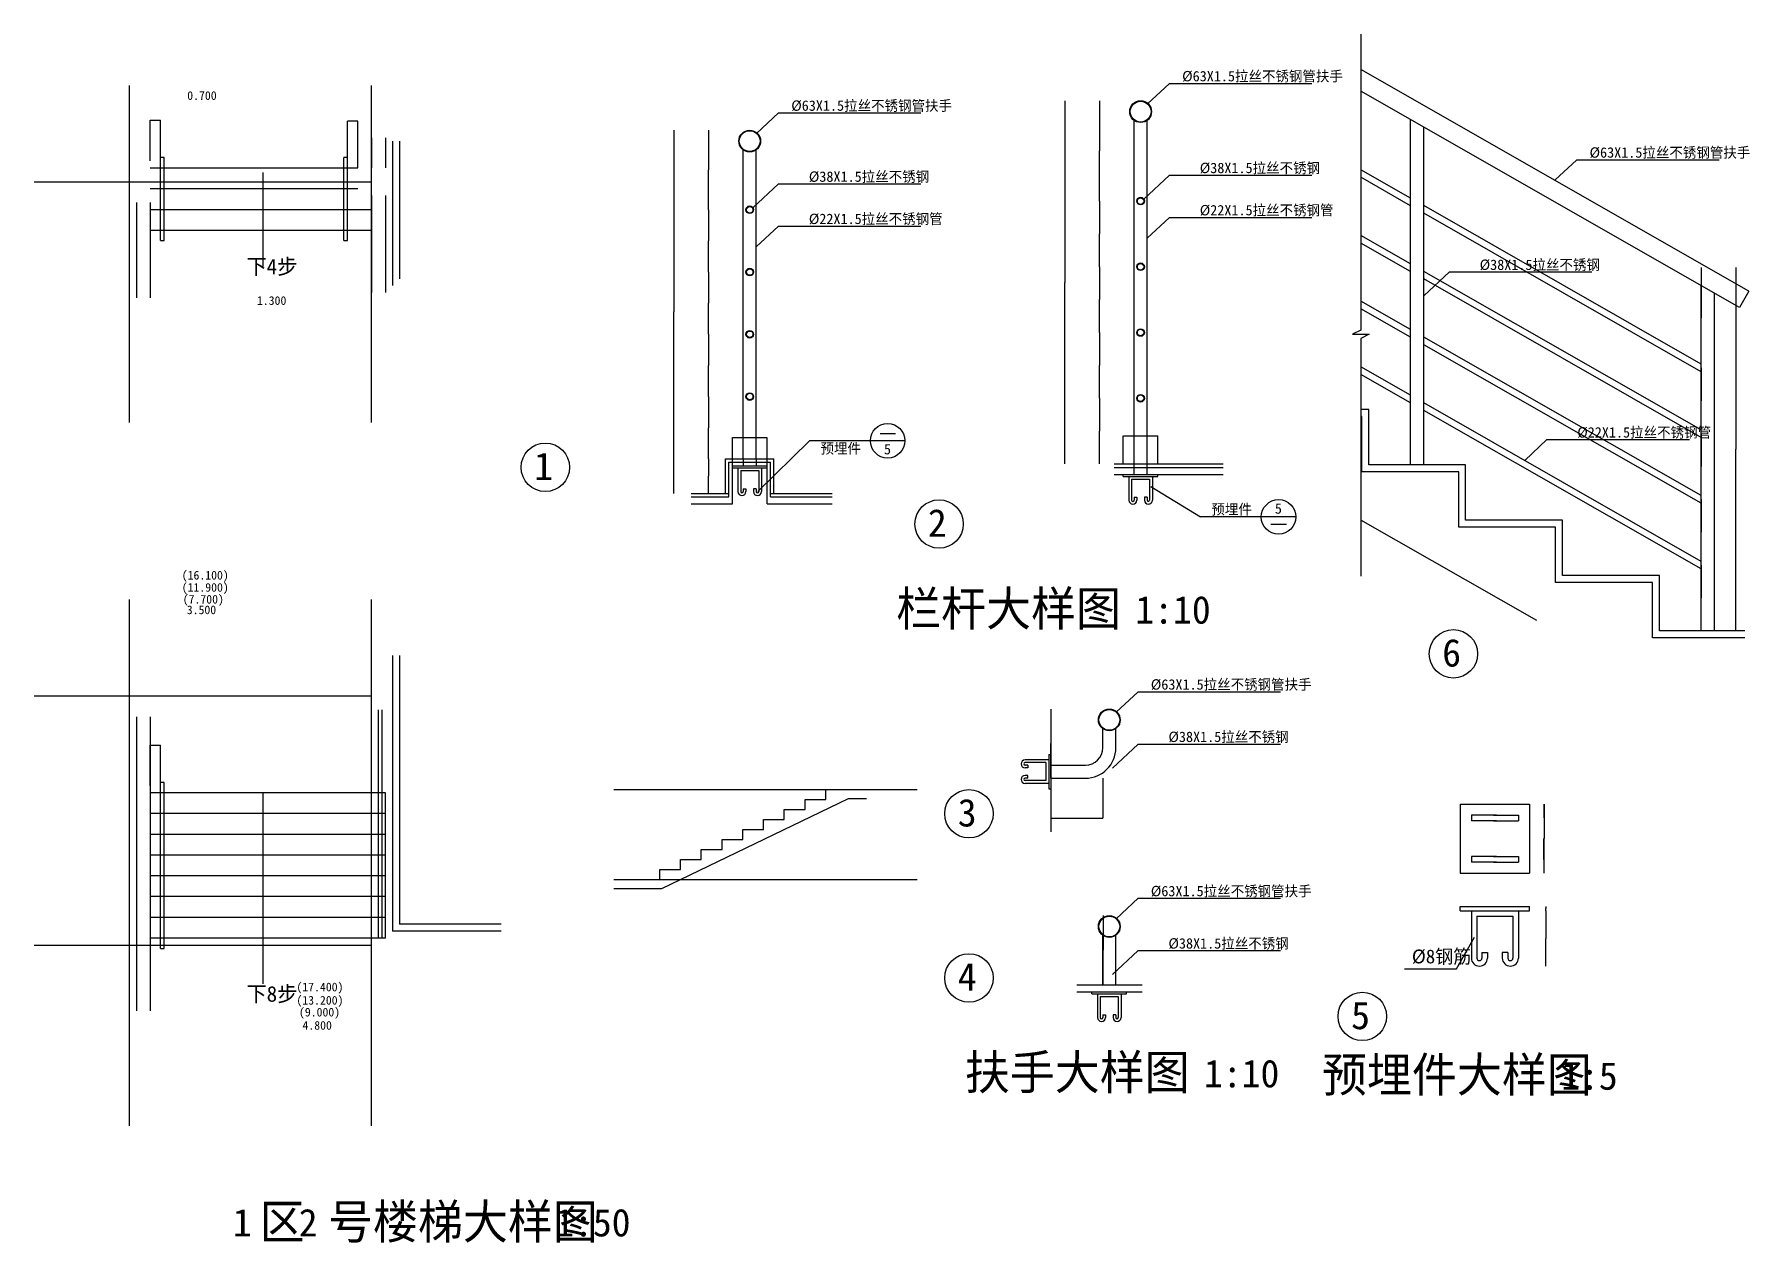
# Model space of a CAD drawing. Header units: metres. Extents: x -119087 to 0, y 0 to 328124.
# Drawn here: x -119087 to -69502, y 293196 to 328124 of the extents above; entities that cross this region are included whole.
import ezdxf

# ---------------------------------------------------------------- set-up
doc = ezdxf.new("R2010")
doc.units = ezdxf.units.M
for name, color, linetype in [('3', 3, 'Continuous'), ('A-DIM', 3, 'Continuous'), ('AXIS', 3, 'Continuous'), ('COLUMN', 1, 'Continuous'), ('DIM', 7, 'Continuous'), ('DOTE', 251, 'Continuous'), ('PUB_DIM', 3, 'Continuous'), ('STAIR1', 4, 'Continuous'), ('TEXT', 7, 'Continuous'), ('WALL', 2, 'Continuous'), ('WINDOW', 142, 'Continuous'), ('文字', 21, 'Continuous'), ('文字1', 3, 'Continuous'), ('标注', 3, 'Continuous'), ('详细尺寸', 3, 'Continuous')]:
    doc.layers.add(name, color=color, linetype=linetype)
doc.dimstyles.get("Standard").update_dxf_attribs({"dimtxt": 2.5, "dimasz": 2.5, "dimexe": 1.25, "dimexo": 0.625, "dimtad": 1, "dimcen": 2.5, "dimazin": 3, "dimtfac": 1, "dimtmove": 0, "dimatfit": 3})

# ---------------------------------------------------------------- blocks, each defined once
blk = doc.blocks.new('A$C598554C4')
at = {"layer": 'AXIS'}
for p, q in [((400, 14043.16), (1300, 14043.16)), ((1775.87, 10562.45), (1775.87, 12162.45)), ((5275.87, 10562.45), (5275.87, 12162.45)), ((400, 6610.64), (1300, 6610.64)), ((400, 3010.64), (1300, 3010.64)), ((1775.87, 400), (1775.87, 2000)), ((5275.87, 400), (5275.87, 2000))]:
    blk.add_line(p, q, dxfattribs=at)
at = {"layer": 'COLUMN'}
for p, q in [((9469.73, 3830.28), (12169.73, 5130.28)), ((12169.73, 5130.28), (12427.76, 5130.28)), ((8774.48, 3830.28), (9469.73, 3830.28))]:
    blk.add_line(p, q, dxfattribs=at)
blk.add_lwpolyline([(8774.48, 3960.28), (9440.07, 3960.28), (9440.07, 4104.73), (9740.07, 4104.73), (9740.07, 4249.17), (10040.07, 4249.17), (10040.07, 4393.62), (10340.07, 4393.62), (10340.07, 4538.06), (10640.07, 4538.06), (10640.07, 4682.51), (10940.07, 4682.51), (10940.07, 4826.95), (11240.07, 4826.95), (11240.07, 4971.39), (11540.07, 4971.39), (11540.07, 5115.84), (11840.07, 5115.84), (11840.07, 5260.28), (12427.76, 5260.28)], dxfattribs=at)
at = {"layer": 'DOTE'}
for p, q in [((1775.87, 12162.45), (1775.87, 15435.58)), ((5275.87, 12162.45), (5275.87, 15435.58)), ((1300, 14043.16), (5275.87, 14043.16)), ((1775.87, 2000), (1775.87, 8003.06)), ((5275.87, 2000), (5275.87, 8003.06)), ((1300, 6610.64), (5275.87, 6610.64)), ((8774.48, 5260.28), (13157.95, 5260.28)), ((8774.48, 3960.28), (13157.95, 3960.28)), ((1300, 3010.64), (5275.87, 3010.64))]:
    blk.add_line(p, q, dxfattribs=at)
at = {"layer": 'PUB_DIM'}
for points in [[(3700.87, 14176.74), (3700.87, 12818.07)], [(3700.87, 5210.64), (3700.87, 2452.15)]]:
    blk.add_lwpolyline(points, dxfattribs=at)
at = {"layer": 'STAIR1'}
for p, q in [((2075.87, 14243.16), (5075.87, 14243.16)), ((2075.87, 13943.16), (5075.87, 13943.16)), ((2075.87, 13643.16), (5275.87, 13643.16)), ((2075.87, 13343.16), (5275.87, 13343.16)), ((5475.87, 5210.64), (2075.87, 5210.64)), ((5475.87, 3110.64), (5475.87, 5210.64)), ((5475.87, 4910.64), (2075.87, 4910.64)), ((5475.87, 4610.64), (2075.87, 4610.64)), ((5475.87, 4310.64), (2075.87, 4310.64)), ((5475.87, 4010.64), (2075.87, 4010.64)), ((5475.87, 3710.64), (2075.87, 3710.64)), ((5475.87, 3410.64), (2075.87, 3410.64)), ((5475.87, 3110.64), (2075.87, 3110.64))]:
    blk.add_line(p, q, dxfattribs=at)
at = {"layer": 'WALL'}
for p, q in [((5275.87, 14676.91), (5275.87, 14243.16)), ((5475.87, 14676.91), (5475.87, 14243.16)), ((1875.87, 13743.16), (1875.87, 12363.85)), ((2075.87, 13743.16), (2075.87, 12363.85)), ((5275.87, 13843.16), (5275.87, 12440.85)), ((5475.87, 13843.16), (5475.87, 12440.85)), ((1875.87, 6310.64), (1875.87, 2058.27)), ((2075.87, 6310.64), (2075.87, 2058.27))]:
    blk.add_line(p, q, dxfattribs=at)
at = {"layer": 'WINDOW'}
for p, q in [((5575.87, 14628.99), (5575.87, 12540.85)), ((5675.87, 14628.99), (5675.87, 12640.85)), ((5575.87, 7196.47), (5575.87, 3210.64)), ((5675.87, 7196.47), (5675.87, 3310.64)), ((7149.06, 3310.64), (5675.87, 3310.64)), ((7149.06, 3210.64), (5575.87, 3210.64))]:
    blk.add_line(p, q, dxfattribs=at)
at = {"layer": '文字'}
for s, p in [('下4步', (3465.35, 12704.05)), ('下8步', (3465.35, 2192.27))]:
    blk.add_text(s, height=225, dxfattribs=at).set_placement(p)
at = {"layer": '标注'}
for s, p in [('0.700', (2610.62, 15225.78)), ('1.300', (3617.81, 12263.17)), ('(16.100)', (2530.42, 8293.58)), ('(11.900)', (2530.42, 8117.61)), ('(7.700)', (2545, 7945.9)), ('3.500', (2603.33, 7793.27)), ('(17.400)', (4188.3, 2342.6)), ('(13.200)', (4188.3, 2150.63)), ('(9.000)', (4224.75, 1978.92)), ('4.800', (4275.8, 1788.13))]:
    blk.add_text(s, height=125, dxfattribs=at).set_placement(p)
blk = doc.blocks.new('*D1')
for p, q in [((-88193.48, 302649.53), (-88193.48, 301649.53)), ((-88193.73, 301649.53), (-88193.98, 301649.53)), ((-88193.48, 300649.53), (-88193.48, 301649.53)), ((-88193.48, 301649.53), (-88193.48, 301649.53)), ((-88193.23, 301649.53), (-88192.98, 301649.53))]:
    blk.add_line(p, q)
at = {"layer": 'Defpoints'}
for p in [(-88193.48, 302649.53), (-88193.48, 301649.53), (-88193.48, 300649.53)]:
    blk.add_point(p, dxfattribs=at)
at = {"layer": '详细尺寸', "insert": (-88193.48, 301650.655), "char_height": 1, "attachment_point": 5}
blk.add_mtext('0', dxfattribs=at)
blk = doc.blocks.new('*D2')
for p, q in [((-75393.18, 302851.05), (-75393.43, 302851.05)), ((-75392.93, 302911.05), (-75392.93, 302851.05)), ((-75392.93, 302791.05), (-75392.93, 302851.05)), ((-75392.93, 302851.05), (-75392.93, 302851.05)), ((-75392.68, 302851.05), (-75392.43, 302851.05))]:
    blk.add_line(p, q)
at = {"layer": 'Defpoints'}
for p in [(-75392.93, 302911.05), (-75392.93, 302851.05), (-75392.93, 302791.05)]:
    blk.add_point(p, dxfattribs=at)
at = {"layer": '详细尺寸', "insert": (-75392.93, 302852.175), "char_height": 1, "attachment_point": 5}
blk.add_mtext('6', dxfattribs=at)
blk = doc.blocks.new('*D3')
for p, q in [((-75392.93, 302791.05), (-75392.93, 301991.05)), ((-75393.18, 301991.05), (-75393.43, 301991.05)), ((-75392.93, 301191.05), (-75392.93, 301991.05)), ((-75392.93, 301991.05), (-75392.93, 301991.05)), ((-75392.68, 301991.05), (-75392.43, 301991.05))]:
    blk.add_line(p, q)
at = {"layer": 'Defpoints'}
for p in [(-75392.93, 302791.05), (-75392.93, 301991.05), (-75392.93, 301191.05)]:
    blk.add_point(p, dxfattribs=at)
at = {"layer": '详细尺寸', "insert": (-75392.93, 301992.175), "char_height": 1, "attachment_point": 5}
blk.add_mtext('80', dxfattribs=at)
blk = doc.blocks.new('*D4')
for p, q in [((-115735.5, 306398.39), (-115735.5, 307573.16)), ((-115735.25, 307573.16), (-115587, 307573.16)), ((-115584, 307573.16), (-115435.75, 307573.16)), ((-115435.5, 306398.39), (-115435.5, 307573.16))]:
    blk.add_line(p, q)
at = {"layer": 'Defpoints'}
for p in [(-115735.5, 307573.16), (-115735.5, 306398.39), (-115435.5, 306398.39)]:
    blk.add_point(p, dxfattribs=at)
at = {"layer": 'AXIS', "insert": (-115585.5, 307573.16), "char_height": 1, "attachment_point": 5}
blk.add_mtext('150', dxfattribs=at)
blk = doc.blocks.new('*D5')
for p, q in [((-115735.5, 324463.43), (-115735.5, 325638.19)), ((-115735.25, 325638.19), (-115587, 325638.19)), ((-115584, 325638.19), (-115435.75, 325638.19)), ((-115435.5, 324463.43), (-115435.5, 325638.19))]:
    blk.add_line(p, q)
at = {"layer": 'Defpoints'}
for p in [(-115735.5, 325638.19), (-115735.5, 324463.43), (-115435.5, 324463.43)]:
    blk.add_point(p, dxfattribs=at)
at = {"layer": 'AXIS', "insert": (-115585.5, 325638.19), "char_height": 1, "attachment_point": 5}
blk.add_mtext('150', dxfattribs=at)
blk = doc.blocks.new('*D6')
for p, q in [((-99597.75, 319452.7), (-99597.75, 318552.7)), ((-99598, 318552.7), (-99598.25, 318552.7)), ((-99597.75, 317652.7), (-99597.75, 318552.7)), ((-99597.75, 318552.7), (-99597.75, 318552.7)), ((-99597.5, 318552.7), (-99597.25, 318552.7))]:
    blk.add_line(p, q)
at = {"layer": 'Defpoints'}
for p in [(-99597.75, 319452.7), (-99597.75, 318552.7), (-99597.75, 317652.7)]:
    blk.add_point(p, dxfattribs=at)
at = {"layer": '详细尺寸', "insert": (-99597.75, 318553.825), "char_height": 1, "attachment_point": 5}
blk.add_mtext('0', dxfattribs=at)
blk = doc.blocks.new('*D7')
for p, q in [((-100597.75, 325352.7), (-100597.75, 320102.7)), ((-100598, 320102.7), (-100598.25, 320102.7)), ((-100597.75, 314852.7), (-100597.75, 320102.7)), ((-100597.75, 320102.7), (-100597.75, 320102.7)), ((-100597.5, 320102.7), (-100597.25, 320102.7))]:
    blk.add_line(p, q)
at = {"layer": 'Defpoints'}
for p in [(-100597.75, 325352.7), (-100597.75, 320102.7), (-100597.75, 314852.7)]:
    blk.add_point(p, dxfattribs=at)
at = {"layer": '详细尺寸', "insert": (-100597.75, 320103.825), "char_height": 1, "attachment_point": 5}
blk.add_mtext('0', dxfattribs=at)
blk = doc.blocks.new('*D8')
for p, q in [((-99597.75, 315852.7), (-99597.75, 315352.7)), ((-99598, 315352.7), (-99598.25, 315352.7)), ((-99597.75, 314852.7), (-99597.75, 315352.7)), ((-99597.75, 315352.7), (-99597.75, 315352.7)), ((-99597.5, 315352.7), (-99597.25, 315352.7))]:
    blk.add_line(p, q)
at = {"layer": 'Defpoints'}
for p in [(-99597.75, 315852.7), (-99597.75, 315352.7), (-99597.75, 314852.7)]:
    blk.add_point(p, dxfattribs=at)
at = {"layer": '详细尺寸', "insert": (-99597.75, 315353.825), "char_height": 1, "attachment_point": 5}
blk.add_mtext('0', dxfattribs=at)
blk = doc.blocks.new('*D9')
for p, q in [((-99597.75, 317652.7), (-99597.75, 316752.7)), ((-99598, 316752.7), (-99598.25, 316752.7)), ((-99597.75, 315852.7), (-99597.75, 316752.7)), ((-99597.75, 316752.7), (-99597.75, 316752.7)), ((-99597.5, 316752.7), (-99597.25, 316752.7))]:
    blk.add_line(p, q)
at = {"layer": 'Defpoints'}
for p in [(-99597.75, 317652.7), (-99597.75, 316752.7), (-99597.75, 315852.7)]:
    blk.add_point(p, dxfattribs=at)
at = {"layer": '详细尺寸', "insert": (-99597.75, 316753.825), "char_height": 1, "attachment_point": 5}
blk.add_mtext('0', dxfattribs=at)
blk = doc.blocks.new('*D10')
for p, q in [((-98907.75, 315652.7), (-98907.75, 316467.61)), ((-98907.5, 316467.61), (-98409.75, 316467.61)), ((-98405.75, 316467.61), (-97908, 316467.61)), ((-97907.75, 315652.7), (-97907.75, 316467.61))]:
    blk.add_line(p, q)
at = {"layer": 'Defpoints'}
for p in [(-98907.75, 316467.61), (-98907.75, 315652.7), (-97907.75, 315652.7)]:
    blk.add_point(p, dxfattribs=at)
at = {"layer": '详细尺寸', "insert": (-98407.75, 316467.61), "char_height": 1, "attachment_point": 5}
blk.add_mtext('1000', dxfattribs=at)
blk = doc.blocks.new('*D11')
for p, q in [((-109887, 325611.29), (-110035.75, 325611.29)), ((-110035.5, 324263.43), (-110035.5, 325611.29)), ((-109735.25, 325611.29), (-109884, 325611.29)), ((-109735.5, 324263.43), (-109735.5, 325611.29))]:
    blk.add_line(p, q)
at = {"layer": 'Defpoints'}
for p in [(-109735.5, 325611.29), (-110035.5, 324263.43), (-109735.5, 324263.43)]:
    blk.add_point(p, dxfattribs=at)
at = {"layer": 'AXIS', "insert": (-109885.5, 325611.29), "char_height": 1, "attachment_point": 5}
blk.add_mtext('150', dxfattribs=at)
blk = doc.blocks.new('*D12')
for p, q in [((-99597.75, 325352.7), (-99597.75, 324202.7)), ((-99598, 324202.7), (-99598.25, 324202.7)), ((-99597.75, 323052.7), (-99597.75, 324202.7)), ((-99597.75, 324202.7), (-99597.75, 324202.7)), ((-99597.5, 324202.7), (-99597.25, 324202.7))]:
    blk.add_line(p, q)
at = {"layer": 'Defpoints'}
for p in [(-99597.75, 325352.7), (-99597.75, 324202.7), (-99597.75, 323052.7)]:
    blk.add_point(p, dxfattribs=at)
at = {"layer": '详细尺寸', "insert": (-99597.75, 324203.825), "char_height": 1, "attachment_point": 5}
blk.add_mtext('0', dxfattribs=at)
blk = doc.blocks.new('*D13')
for p, q in [((-99597.75, 321252.7), (-99597.75, 320352.7)), ((-99598, 320352.7), (-99598.25, 320352.7)), ((-99597.75, 319452.7), (-99597.75, 320352.7)), ((-99597.75, 320352.7), (-99597.75, 320352.7)), ((-99597.5, 320352.7), (-99597.25, 320352.7))]:
    blk.add_line(p, q)
at = {"layer": 'Defpoints'}
for p in [(-99597.75, 321252.7), (-99597.75, 320352.7), (-99597.75, 319452.7)]:
    blk.add_point(p, dxfattribs=at)
at = {"layer": '详细尺寸', "insert": (-99597.75, 320353.825), "char_height": 1, "attachment_point": 5}
blk.add_mtext('0', dxfattribs=at)
blk = doc.blocks.new('*D14')
for p, q in [((-99597.75, 323052.7), (-99597.75, 322152.7)), ((-99598, 322152.7), (-99598.25, 322152.7)), ((-99597.75, 321252.7), (-99597.75, 322152.7)), ((-99597.75, 322152.7), (-99597.75, 322152.7)), ((-99597.5, 322152.7), (-99597.25, 322152.7))]:
    blk.add_line(p, q)
at = {"layer": 'Defpoints'}
for p in [(-99597.75, 323052.7), (-99597.75, 322152.7), (-99597.75, 321252.7)]:
    blk.add_point(p, dxfattribs=at)
at = {"layer": '详细尺寸', "insert": (-99597.75, 322153.825), "char_height": 1, "attachment_point": 5}
blk.add_mtext('0', dxfattribs=at)
blk = doc.blocks.new('*D15')
for p, q in [((-88297.7, 319504.08), (-88297.7, 318554.08)), ((-88297.95, 318554.08), (-88298.2, 318554.08)), ((-88297.7, 317604.08), (-88297.7, 318554.08)), ((-88297.7, 318554.08), (-88297.7, 318554.08)), ((-88297.45, 318554.08), (-88297.2, 318554.08))]:
    blk.add_line(p, q)
at = {"layer": 'Defpoints'}
for p in [(-88297.7, 319504.08), (-88297.7, 318554.08), (-88297.7, 317604.08)]:
    blk.add_point(p, dxfattribs=at)
at = {"layer": '详细尺寸', "insert": (-88297.7, 318555.205), "char_height": 1, "attachment_point": 5}
blk.add_mtext('0', dxfattribs=at)
blk = doc.blocks.new('*D16')
for p, q in [((-89297.7, 326204.08), (-89297.7, 320954.08)), ((-89297.95, 320954.08), (-89298.2, 320954.08)), ((-89297.7, 315704.08), (-89297.7, 320954.08)), ((-89297.7, 320954.08), (-89297.7, 320954.08)), ((-89297.45, 320954.08), (-89297.2, 320954.08))]:
    blk.add_line(p, q)
at = {"layer": 'Defpoints'}
for p in [(-89297.7, 326204.08), (-89297.7, 320954.08), (-89297.7, 315704.08)]:
    blk.add_point(p, dxfattribs=at)
at = {"layer": '详细尺寸', "insert": (-89297.7, 320955.205), "char_height": 1, "attachment_point": 5}
blk.add_mtext('0', dxfattribs=at)
blk = doc.blocks.new('*D17')
for p, q in [((-89703.48, 306621.19), (-89703.48, 305466.25)), ((-88203.48, 306621.19), (-88203.48, 305466.25)), ((-89703.23, 305466.25), (-88955.48, 305466.25)), ((-88951.48, 305466.25), (-88203.73, 305466.25))]:
    blk.add_line(p, q)
at = {"layer": 'Defpoints'}
for p in [(-89703.48, 306621.19), (-88203.48, 306621.19), (-89703.48, 305466.25)]:
    blk.add_point(p, dxfattribs=at)
at = {"layer": '详细尺寸', "insert": (-88953.48, 305466.25), "char_height": 1, "attachment_point": 5}
blk.add_mtext('1500', dxfattribs=at)
blk = doc.blocks.new('*D18')
for p, q in [((-89703.48, 308621.19), (-89703.48, 307621.19)), ((-89703.73, 307621.19), (-89703.98, 307621.19)), ((-89703.48, 306621.19), (-89703.48, 307621.19)), ((-89703.48, 307621.19), (-89703.48, 307621.19)), ((-89703.23, 307621.19), (-89702.98, 307621.19))]:
    blk.add_line(p, q)
at = {"layer": 'Defpoints'}
for p in [(-89703.48, 308621.19), (-89703.48, 307621.19), (-89703.48, 306621.19)]:
    blk.add_point(p, dxfattribs=at)
at = {"layer": '详细尺寸', "insert": (-89703.48, 307622.315), "char_height": 1, "attachment_point": 5}
blk.add_mtext('0', dxfattribs=at)
blk = doc.blocks.new('*D20')
for p, q in [((-88297.7, 317604.08), (-88297.7, 316654.08)), ((-88297.95, 316654.08), (-88298.2, 316654.08)), ((-88297.7, 315704.08), (-88297.7, 316654.08)), ((-88297.7, 316654.08), (-88297.7, 316654.08)), ((-88297.45, 316654.08), (-88297.2, 316654.08))]:
    blk.add_line(p, q)
at = {"layer": 'Defpoints'}
for p in [(-88297.7, 317604.08), (-88297.7, 316654.08), (-88297.7, 315704.08)]:
    blk.add_point(p, dxfattribs=at)
at = {"layer": '详细尺寸', "insert": (-88297.7, 316655.205), "char_height": 1, "attachment_point": 5}
blk.add_mtext('0', dxfattribs=at)
blk = doc.blocks.new('*D21')
for p, q in [((-87607.7, 315704.08), (-87607.7, 316518.99)), ((-87607.45, 316518.99), (-87109.7, 316518.99)), ((-87105.7, 316518.99), (-86607.95, 316518.99)), ((-86607.7, 315704.08), (-86607.7, 316518.99))]:
    blk.add_line(p, q)
at = {"layer": 'Defpoints'}
for p in [(-87607.7, 316518.99), (-87607.7, 315704.08), (-86607.7, 315704.08)]:
    blk.add_point(p, dxfattribs=at)
at = {"layer": '详细尺寸', "insert": (-87107.7, 316518.99), "char_height": 1, "attachment_point": 5}
blk.add_mtext('1000', dxfattribs=at)
blk = doc.blocks.new('*D22')
for p, q in [((-88297.7, 326204.08), (-88297.7, 324754.08)), ((-88297.95, 324754.08), (-88298.2, 324754.08)), ((-88297.7, 323304.08), (-88297.7, 324754.08)), ((-88297.7, 324754.08), (-88297.7, 324754.08)), ((-88297.45, 324754.08), (-88297.2, 324754.08))]:
    blk.add_line(p, q)
at = {"layer": 'Defpoints'}
for p in [(-88297.7, 326204.08), (-88297.7, 324754.08), (-88297.7, 323304.08)]:
    blk.add_point(p, dxfattribs=at)
at = {"layer": '详细尺寸', "insert": (-88297.7, 324755.205), "char_height": 1, "attachment_point": 5}
blk.add_mtext('0', dxfattribs=at)
blk = doc.blocks.new('*D23')
for p, q in [((-88297.7, 321404.08), (-88297.7, 320454.08)), ((-88297.95, 320454.08), (-88298.2, 320454.08)), ((-88297.7, 319504.08), (-88297.7, 320454.08)), ((-88297.7, 320454.08), (-88297.7, 320454.08)), ((-88297.45, 320454.08), (-88297.2, 320454.08))]:
    blk.add_line(p, q)
at = {"layer": 'Defpoints'}
for p in [(-88297.7, 321404.08), (-88297.7, 320454.08), (-88297.7, 319504.08)]:
    blk.add_point(p, dxfattribs=at)
at = {"layer": '详细尺寸', "insert": (-88297.7, 320455.205), "char_height": 1, "attachment_point": 5}
blk.add_mtext('0', dxfattribs=at)
blk = doc.blocks.new('*D24')
for p, q in [((-88297.7, 323304.08), (-88297.7, 322354.08)), ((-88297.95, 322354.08), (-88298.2, 322354.08)), ((-88297.7, 321404.08), (-88297.7, 322354.08)), ((-88297.7, 322354.08), (-88297.7, 322354.08)), ((-88297.45, 322354.08), (-88297.2, 322354.08))]:
    blk.add_line(p, q)
at = {"layer": 'Defpoints'}
for p in [(-88297.7, 323304.08), (-88297.7, 322354.08), (-88297.7, 321404.08)]:
    blk.add_point(p, dxfattribs=at)
at = {"layer": '详细尺寸', "insert": (-88297.7, 322355.205), "char_height": 1, "attachment_point": 5}
blk.add_mtext('0', dxfattribs=at)
blk = doc.blocks.new('*D25')
for p, q in [((-69902.88, 321380.82), (-69902.88, 316130.82)), ((-69903.13, 316130.82), (-69903.38, 316130.82)), ((-69902.88, 310880.82), (-69902.88, 316130.82)), ((-69902.88, 316130.82), (-69902.88, 316130.82)), ((-69902.63, 316130.82), (-69902.38, 316130.82))]:
    blk.add_line(p, q)
at = {"layer": 'Defpoints'}
for p in [(-69902.88, 321380.82), (-69902.88, 316130.82), (-69902.88, 310880.82)]:
    blk.add_point(p, dxfattribs=at)
at = {"layer": '详细尺寸', "insert": (-69902.88, 316131.945), "char_height": 1, "attachment_point": 5}
blk.add_mtext('0', dxfattribs=at)
blk = doc.blocks.new('*D26')
for p, q in [((-70902.88, 318480.82), (-70902.88, 317530.82)), ((-70903.13, 317530.82), (-70903.38, 317530.82)), ((-70902.88, 316580.82), (-70902.88, 317530.82)), ((-70902.88, 317530.82), (-70902.88, 317530.82)), ((-70902.63, 317530.82), (-70902.38, 317530.82))]:
    blk.add_line(p, q)
at = {"layer": 'Defpoints'}
for p in [(-70902.88, 318480.82), (-70902.88, 317530.82), (-70902.88, 316580.82)]:
    blk.add_point(p, dxfattribs=at)
at = {"layer": '详细尺寸', "insert": (-70902.88, 317531.945), "char_height": 1, "attachment_point": 5}
blk.add_mtext('0', dxfattribs=at)
blk = doc.blocks.new('*D27')
for p, q in [((-75451.64, 304274.16), (-75451.64, 304074.16)), ((-75451.39, 304074.16), (-75449.265, 304074.16)), ((-75447.265, 304074.16), (-75445.14, 304074.16)), ((-75444.89, 303874.16), (-75444.89, 304074.16))]:
    blk.add_line(p, q)
at = {"layer": 'Defpoints'}
for p in [(-75451.64, 304274.16), (-75451.64, 304074.16), (-75444.89, 303874.16)]:
    blk.add_point(p, dxfattribs=at)
at = {"layer": '详细尺寸', "insert": (-75448.265, 304074.16), "char_height": 1, "attachment_point": 5}
blk.add_mtext('20', dxfattribs=at)
blk = doc.blocks.new('*D28')
for p, q in [((-75444.89, 305474.16), (-75444.89, 304874.16)), ((-75449.265, 304874.16), (-75451.89, 304874.16)), ((-75451.64, 304274.16), (-75451.64, 304874.16)), ((-75444.64, 304874.16), (-75447.265, 304874.16))]:
    blk.add_line(p, q)
at = {"layer": 'Defpoints'}
for p in [(-75444.89, 305474.16), (-75444.89, 304874.16), (-75451.64, 304274.16)]:
    blk.add_point(p, dxfattribs=at)
at = {"layer": '详细尺寸', "insert": (-75448.265, 304874.16), "char_height": 1, "attachment_point": 5}
blk.add_mtext('60', dxfattribs=at)
blk = doc.blocks.new('*D29')
for p, q in [((-75451.64, 305874.16), (-75451.64, 305674.16)), ((-75451.39, 305674.16), (-75449.265, 305674.16)), ((-75447.265, 305674.16), (-75445.14, 305674.16)), ((-75444.89, 305474.16), (-75444.89, 305674.16))]:
    blk.add_line(p, q)
at = {"layer": 'Defpoints'}
for p in [(-75451.64, 305874.16), (-75451.64, 305674.16), (-75444.89, 305474.16)]:
    blk.add_point(p, dxfattribs=at)
at = {"layer": '详细尺寸', "insert": (-75448.265, 305674.16), "char_height": 1, "attachment_point": 5}
blk.add_mtext('20', dxfattribs=at)
blk = doc.blocks.new('*D30')
for p, q in [((-75444.89, 305874.16), (-75444.89, 304874.16)), ((-75445.14, 304874.16), (-75445.39, 304874.16)), ((-75444.89, 303874.16), (-75444.89, 304874.16)), ((-75444.89, 304874.16), (-75444.89, 304874.16)), ((-75444.64, 304874.16), (-75444.39, 304874.16))]:
    blk.add_line(p, q)
at = {"layer": 'Defpoints'}
for p in [(-75444.89, 305874.16), (-75444.89, 304874.16), (-75444.89, 303874.16)]:
    blk.add_point(p, dxfattribs=at)
at = {"layer": '详细尺寸', "insert": (-75444.89, 304875.285), "char_height": 1, "attachment_point": 5}
blk.add_mtext('100', dxfattribs=at)
blk = doc.blocks.new('*D31')
for p, q in [((-70902.88, 312780.82), (-70902.88, 311830.82)), ((-70903.13, 311830.82), (-70903.38, 311830.82)), ((-70902.88, 310880.82), (-70902.88, 311830.82)), ((-70902.88, 311830.82), (-70902.88, 311830.82)), ((-70902.63, 311830.82), (-70902.38, 311830.82))]:
    blk.add_line(p, q)
at = {"layer": 'Defpoints'}
for p in [(-70902.88, 312780.82), (-70902.88, 311830.82), (-70902.88, 310880.82)]:
    blk.add_point(p, dxfattribs=at)
at = {"layer": '详细尺寸', "insert": (-70902.88, 311831.945), "char_height": 1, "attachment_point": 5}
blk.add_mtext('0', dxfattribs=at)
blk = doc.blocks.new('*D32')
for p, q in [((-70902.88, 316580.82), (-70902.88, 315630.82)), ((-70903.13, 315630.82), (-70903.38, 315630.82)), ((-70902.88, 314680.82), (-70902.88, 315630.82)), ((-70902.88, 315630.82), (-70902.88, 315630.82)), ((-70902.63, 315630.82), (-70902.38, 315630.82))]:
    blk.add_line(p, q)
at = {"layer": 'Defpoints'}
for p in [(-70902.88, 316580.82), (-70902.88, 315630.82), (-70902.88, 314680.82)]:
    blk.add_point(p, dxfattribs=at)
at = {"layer": '详细尺寸', "insert": (-70902.88, 315631.945), "char_height": 1, "attachment_point": 5}
blk.add_mtext('0', dxfattribs=at)
blk = doc.blocks.new('*D33')
for p, q in [((-70902.88, 314680.82), (-70902.88, 313730.82)), ((-70903.13, 313730.82), (-70903.38, 313730.82)), ((-70902.88, 312780.82), (-70902.88, 313730.82)), ((-70902.88, 313730.82), (-70902.88, 313730.82)), ((-70902.63, 313730.82), (-70902.38, 313730.82))]:
    blk.add_line(p, q)
at = {"layer": 'Defpoints'}
for p in [(-70902.88, 314680.82), (-70902.88, 313730.82), (-70902.88, 312780.82)]:
    blk.add_point(p, dxfattribs=at)
at = {"layer": '详细尺寸', "insert": (-70902.88, 313731.945), "char_height": 1, "attachment_point": 5}
blk.add_mtext('0', dxfattribs=at)
blk = doc.blocks.new('*D34')
for p, q in [((-70902.88, 321380.82), (-70902.88, 319930.82)), ((-70903.13, 319930.82), (-70903.38, 319930.82)), ((-70902.88, 318480.82), (-70902.88, 319930.82)), ((-70902.88, 319930.82), (-70902.88, 319930.82)), ((-70902.63, 319930.82), (-70902.38, 319930.82))]:
    blk.add_line(p, q)
at = {"layer": 'Defpoints'}
for p in [(-70902.88, 321380.82), (-70902.88, 319930.82), (-70902.88, 318480.82)]:
    blk.add_point(p, dxfattribs=at)
at = {"layer": '详细尺寸', "insert": (-70902.88, 319931.945), "char_height": 1, "attachment_point": 5}
blk.add_mtext('0', dxfattribs=at)

msp = doc.modelspace()

# ---------------------------------------------------------------- linework, layer by layer
for p, q in [((-69522.88, 320700.82), (-80739.24, 327110.17)), ((-69794.27, 320225.9), (-80739.24, 326480.17)), ((-79302.88, 315680.82), (-79302.88, 325659.39)), ((-78922.88, 315680.82), (-78922.88, 325442.25)), ((-115435.5, 322163.43), (-115435.5, 324563.43)), ((-115335.5, 324563.43), (-115435.5, 324563.43)), ((-115335.5, 322163.43), (-115335.5, 324563.43)), ((-110135.5, 322163.43), (-110135.5, 324563.43)), ((-110035.5, 324563.43), (-110135.5, 324563.43)), ((-110035.5, 322163.43), (-110035.5, 324563.43)), ((-79302.88, 323389.39), (-80739.24, 324210.17)), ((-79302.88, 323169.39), (-80739.24, 323990.17)), ((-70902.88, 318589.39), (-78922.88, 323172.25)), ((-70902.88, 318369.39), (-78922.88, 322952.25)), ((-79302.88, 321489.39), (-80739.24, 322310.17)), ((-115435.5, 322163.43), (-115335.5, 322163.43)), ((-110135.5, 322163.43), (-110035.5, 322163.43)), ((-79302.88, 321269.39), (-80739.24, 322090.17)), ((-70902.88, 316689.39), (-78922.88, 321272.25)), ((-70902.88, 316469.39), (-78922.88, 321052.25)), ((-70902.88, 310880.82), (-70902.88, 320859.39)), ((-79302.88, 319589.39), (-80739.24, 320410.17)), ((-70522.88, 310880.82), (-70522.88, 320642.25)), ((-69522.88, 320700.82), (-69794.27, 320225.9)), ((-79302.88, 319369.39), (-80739.24, 320190.17)), ((-70902.88, 314789.39), (-78922.88, 319372.25)), ((-70902.88, 314569.39), (-78922.88, 319152.25)), ((-79302.88, 317689.39), (-80739.24, 318510.17)), ((-79302.88, 317469.39), (-80739.24, 318290.17)), ((-70902.88, 312889.39), (-78922.88, 317472.25)), ((-70902.88, 312669.39), (-78922.88, 317252.25)), ((-94640.25, 316589.39), (-94195.41, 316589.39)), ((-99107.75, 315852.7), (-97707.75, 315852.7)), ((-99107.75, 314852.7), (-99107.75, 315852.7)), ((-99007.75, 315752.7), (-97807.75, 315752.7)), ((-99007.75, 314752.7), (-99007.75, 315752.7)), ((-98597.75, 315852.7), (-98597.75, 315652.7)), ((-98217.75, 315852.7), (-98217.75, 315652.7)), ((-97807.75, 314752.7), (-97807.75, 315752.7)), ((-97707.75, 314852.7), (-97707.75, 315852.7)), ((-87873.56, 315704.08), (-84721.62, 315704.08)), ((-87873.56, 315604.08), (-84721.62, 315604.08)), ((-100097.75, 314852.7), (-99007.75, 314852.7)), ((-100097.75, 314752.7), (-99007.75, 314752.7)), ((-97807.75, 314852.7), (-96021.67, 314852.7)), ((-97807.75, 314752.7), (-96021.67, 314752.7)), ((-83340.19, 313961.11), (-82895.35, 313961.11)), ((-109135.5, 301998.39), (-109135.5, 308598.39)), ((-109035.5, 301998.39), (-109035.5, 308598.39)), ((-89703.48, 307829.12), (-89703.48, 305070.25)), ((-115435.5, 301698.39), (-115435.5, 306498.39)), ((-115335.5, 306498.39), (-115435.5, 306498.39)), ((-115335.5, 301698.39), (-115335.5, 306498.39)), ((-77973.22, 301112.91), (-77460.66, 302027.19)), ((-115435.5, 301698.39), (-115335.5, 301698.39)), ((-88947.37, 300649.53), (-87060.34, 300649.53)), ((-88947.37, 300449.53), (-87060.34, 300449.53))]:
    msp.add_line(p, q)
msp.add_lwpolyline([(-69639.53, 310880.82), (-72112.88, 310880.82), (-72112.88, 312480.82), (-74912.88, 312480.82), (-74912.88, 314080.82), (-77712.88, 314080.82), (-77712.88, 315680.82), (-80512.88, 315680.82), (-80512.88, 317280.82), (-80739.24, 317280.82)])
for centre in [(-94420.47, 316376.5), (-83120.42, 314174)]:
    msp.add_circle(centre, 500)
at = {"layer": 'A-DIM'}
for p, q in [((-86906.95, 326112.02), (-86274.25, 326705.95)), ((-98207.01, 325260.64), (-97574.31, 325854.57)), ((-87297.7, 315404.08), (-87297.7, 325637.83)), ((-86917.7, 315404.08), (-86917.7, 325637.83)), ((-98597.75, 315852.7), (-98597.75, 324786.45)), ((-98217.75, 315852.7), (-98217.75, 324786.45)), ((-75131.06, 323905.49), (-74498.36, 324499.43)), ((-98313.01, 323108.58), (-97574.31, 323802.02)), ((-87012.95, 323359.96), (-86274.25, 324053.39)), ((-86917.7, 322228.67), (-86274.25, 322832.69)), ((-98217.75, 321977.29), (-97574.31, 322581.31)), ((-78922.88, 320561.53), (-78184.18, 321254.97)), ((-76006.44, 315805.71), (-75362.99, 316409.73)), ((-98907.75, 315592.7), (-98907.75, 315652.7)), ((-98907.75, 315652.7), (-97907.75, 315652.7)), ((-98907.75, 315592.7), (-97907.75, 315592.7)), ((-98747.75, 315592.7), (-98747.75, 314908.84)), ((-98667.75, 315512.7), (-98147.75, 315512.7)), ((-98667.75, 315512.7), (-98667.75, 314908.84)), ((-98147.75, 315512.7), (-98147.75, 314908.84)), ((-98067.75, 315592.7), (-98067.75, 314908.84)), ((-97907.75, 315592.7), (-97907.75, 315652.7)), ((-87607.7, 315344.08), (-87607.7, 315404.08)), ((-87607.7, 315404.08), (-86607.7, 315404.08)), ((-86607.7, 315344.08), (-86607.7, 315404.08)), ((-98595.47, 314989.44), (-98595.47, 314908.84)), ((-98595.47, 314989.44), (-98515.47, 314989.44)), ((-98515.47, 314989.44), (-98515.47, 314908.84)), ((-98220.04, 314989.44), (-98300.04, 314989.44)), ((-98300.04, 314989.44), (-98300.04, 314908.84)), ((-98220.04, 314989.44), (-98220.04, 314908.84)), ((-87607.7, 315344.08), (-86607.7, 315344.08)), ((-87447.7, 315344.08), (-87447.7, 314660.22)), ((-87367.7, 315264.08), (-86847.7, 315264.08)), ((-87367.7, 315264.08), (-87367.7, 314660.22)), ((-86847.7, 315264.08), (-86847.7, 314660.22)), ((-86767.7, 315344.08), (-86767.7, 314660.22)), ((-87295.42, 314740.81), (-87295.42, 314660.22)), ((-87295.42, 314740.81), (-87215.42, 314740.81)), ((-87215.42, 314740.81), (-87215.42, 314660.22)), ((-86919.98, 314740.81), (-86999.98, 314740.81)), ((-86999.98, 314740.81), (-86999.98, 314660.22)), ((-86919.98, 314740.81), (-86919.98, 314660.22)), ((-87812.74, 308529.13), (-87180.04, 309123.06)), ((-88203.48, 307501.19), (-88203.48, 308054.95)), ((-87823.48, 307501.19), (-87823.48, 308054.95)), ((-87918.73, 306915.97), (-87180.04, 307609.4)), ((-89763.48, 307151.19), (-90447.34, 307151.19)), ((-89843.48, 307071.19), (-90447.34, 307071.19)), ((-90366.75, 306998.91), (-90447.34, 306998.91)), ((-90366.75, 306998.91), (-90366.75, 306918.91)), ((-89843.48, 307071.19), (-89843.48, 306551.19)), ((-89763.48, 307311.19), (-89763.48, 306311.19)), ((-89763.48, 307311.19), (-89703.48, 307311.19)), ((-89703.48, 307311.19), (-89703.48, 306311.19)), ((-89703.48, 307001.19), (-88703.48, 307001.19)), ((-90366.75, 306918.91), (-90447.34, 306918.91)), ((-90366.75, 306703.47), (-90447.34, 306703.47)), ((-90366.75, 306623.47), (-90447.34, 306623.47)), ((-89843.48, 306551.19), (-90447.34, 306551.19)), ((-89763.48, 306471.19), (-90447.34, 306471.19)), ((-90366.75, 306623.47), (-90366.75, 306703.47)), ((-89703.48, 306621.19), (-88703.48, 306621.19)), ((-89763.48, 306311.19), (-89703.48, 306311.19)), ((-77867.76, 305874.16), (-75867.76, 305874.16)), ((-77867.76, 305874.16), (-77867.76, 303874.16)), ((-77547.76, 305554.16), (-77547.76, 305394.16)), ((-76824.98, 305554.16), (-77547.76, 305554.16)), ((-76910.53, 305554.16), (-76187.76, 305554.16)), ((-76187.76, 305554.16), (-76187.76, 305394.16)), ((-75867.76, 305874.16), (-75867.76, 303874.16)), ((-76824.98, 305394.16), (-77547.76, 305394.16)), ((-76910.53, 305394.16), (-76187.76, 305394.16)), ((-77547.76, 304354.16), (-77547.76, 304194.16)), ((-76824.98, 304354.16), (-77547.76, 304354.16)), ((-76824.98, 304194.16), (-77547.76, 304194.16)), ((-76910.53, 304354.16), (-76187.76, 304354.16)), ((-76910.53, 304194.16), (-76187.76, 304194.16)), ((-76187.76, 304354.16), (-76187.76, 304194.16)), ((-77867.76, 303874.16), (-75867.76, 303874.16)), ((-87812.74, 302557.47), (-87180.04, 303151.4)), ((-77867.76, 302791.05), (-77867.76, 302911.05)), ((-77867.76, 302911.05), (-75867.76, 302911.05)), ((-77867.76, 302791.05), (-75867.76, 302791.05)), ((-77547.76, 302791.05), (-77547.76, 301423.34)), ((-77387.76, 302631.05), (-76347.76, 302631.05)), ((-77387.76, 302631.05), (-77387.76, 301423.34)), ((-76347.76, 302631.05), (-76347.76, 301423.34)), ((-76187.76, 302791.05), (-76187.76, 301423.34)), ((-75867.76, 302791.05), (-75867.76, 302911.05)), ((-88203.48, 300649.53), (-88203.48, 302083.28)), ((-87823.48, 300649.53), (-87823.48, 302083.28)), ((-87918.73, 300944.3), (-87180.04, 301637.74)), ((-77243.19, 301584.53), (-77243.19, 301423.34)), ((-77243.19, 301584.53), (-77083.19, 301584.53)), ((-77083.19, 301584.53), (-77083.19, 301423.34)), ((-76492.32, 301584.53), (-76652.32, 301584.53)), ((-76652.32, 301584.53), (-76652.32, 301423.34)), ((-76492.32, 301584.53), (-76492.32, 301423.34)), ((-88513.48, 300389.53), (-88513.48, 300449.53)), ((-88513.48, 300449.53), (-87513.48, 300449.53)), ((-88513.48, 300389.53), (-87513.48, 300389.53)), ((-88353.48, 300389.53), (-88353.48, 299705.67)), ((-88273.48, 300309.53), (-88273.48, 299705.67)), ((-88273.48, 300309.53), (-87753.48, 300309.53)), ((-87753.48, 300309.53), (-87753.48, 299705.67)), ((-87673.48, 300389.53), (-87673.48, 299705.67)), ((-87513.48, 300389.53), (-87513.48, 300449.53)), ((-88201.2, 299786.26), (-88201.2, 299705.67)), ((-88201.2, 299786.26), (-88121.2, 299786.26)), ((-88121.2, 299786.26), (-88121.2, 299705.67)), ((-87905.76, 299786.26), (-87905.76, 299705.67)), ((-87825.76, 299786.26), (-87905.76, 299786.26)), ((-87825.76, 299786.26), (-87825.76, 299705.67))]:
    msp.add_line(p, q, dxfattribs=at)
for centre, radius, start, end in [((-98631.61, 314908.84), 116.14, 180, 0), ((-98631.61, 314908.84), 36.14, 180, 0), ((-98183.89, 314908.84), 116.14, 180, 360), ((-98183.89, 314908.84), 36.14, 180, 360), ((-87331.56, 314660.22), 116.14, 180, 0), ((-87331.56, 314660.22), 36.14, 180, 0), ((-86883.84, 314660.22), 116.14, 180, 360), ((-86883.84, 314660.22), 36.14, 180, 360), ((-88703.48, 307501.19), 500, 270, 0), ((-88703.48, 307501.19), 880, 270, 0), ((-90447.34, 307035.05), 116.14, 90, 270), ((-90447.34, 307035.05), 36.14, 90, 270), ((-90447.34, 306587.33), 116.14, 90, 270), ((-90447.34, 306587.33), 36.14, 90, 270), ((-77315.47, 301423.34), 232.28, 180, 0), ((-77315.47, 301423.34), 72.28, 180, 0), ((-76420.04, 301423.34), 232.28, 180, 360), ((-76420.04, 301423.34), 72.28, 180, 360), ((-88237.34, 299705.67), 116.14, 180, 0), ((-88237.34, 299705.67), 36.14, 180, 0), ((-87789.62, 299705.67), 116.14, 180, 360), ((-87789.62, 299705.67), 36.14, 180, 360)]:
    msp.add_arc(centre, radius, start, end, dxfattribs=at)
at = {"layer": 'COLUMN'}
msp.add_line((-75657.09, 311178.46), (-80739.24, 314082.54), dxfattribs=at)
msp.add_lwpolyline([(-69639.53, 310680.82), (-72312.88, 310680.82), (-72312.88, 312280.82), (-75112.88, 312280.82), (-75112.88, 313880.82), (-77912.88, 313880.82), (-77912.88, 315480.82), (-80712.88, 315480.82), (-80712.88, 317080.82), (-80739.24, 317080.82)], dxfattribs=at)
for centre in [(-104314.89, 315608.16), (-92933.05, 313969.14), (-78065.29, 310216.2), (-92069.53, 305594.13), (-92069.53, 300847.62), (-80699.82, 299735.98)]:
    msp.add_circle(centre, 700, dxfattribs=at)
at = {"layer": 'DIM'}
msp.add_line((-79478.03, 301112.91), (-77973.22, 301112.91), dxfattribs=at)
at = {"layer": 'STAIR1'}
for p, q in [((-80739.24, 328124.06), (-80739.24, 319572.75)), ((-80739.24, 319572.75), (-80979.24, 319452.75)), ((-80979.24, 319452.75), (-80499.24, 319452.75)), ((-80499.24, 319452.75), (-80739.24, 319332.75)), ((-80739.24, 319332.75), (-80739.24, 312464.5))]:
    msp.add_line(p, q, dxfattribs=at)
at = {"layer": 'WALL'}
for p, q in [((-98907.75, 315652.7), (-97907.75, 315652.7)), ((-98907.75, 314552.7), (-98907.75, 315652.7)), ((-97907.75, 314552.7), (-97907.75, 315652.7)), ((-87873.59, 315404.08), (-84721.62, 315404.08)), ((-100097.75, 314552.7), (-98907.75, 314552.7)), ((-97907.75, 314552.7), (-96021.67, 314552.7))]:
    msp.add_line(p, q, dxfattribs=at)
for centre, radius in [((-87107.7, 325889.08), 315), ((-87107.7, 325889.08), 300), ((-98407.75, 325037.7), 315), ((-98407.75, 325037.7), 300), ((-87107.7, 323304.08), 110), ((-87107.7, 323304.08), 95), ((-98407.75, 323052.7), 110), ((-98407.75, 323052.7), 95), ((-98407.75, 321252.7), 110), ((-98407.75, 321252.7), 95), ((-87107.7, 321404.08), 110), ((-87107.7, 321404.08), 95), ((-98407.75, 319452.7), 110), ((-98407.75, 319452.7), 95), ((-87107.7, 319504.08), 110), ((-87107.7, 319504.08), 95), ((-98407.75, 317652.7), 110), ((-98407.75, 317652.7), 95), ((-87107.7, 317604.08), 110), ((-87107.7, 317604.08), 95), ((-88013.48, 308306.19), 315), ((-88013.48, 308306.19), 300), ((-88013.48, 302334.53), 315), ((-88013.48, 302334.53), 300)]:
    msp.add_circle(centre, radius, dxfattribs=at)
at = {"layer": '文字1'}
for p, q in [((-86274.25, 326705.95), (-82157.38, 326705.95)), ((-97574.31, 325854.57), (-93457.44, 325854.57)), ((-74498.36, 324499.43), (-70381.49, 324499.43)), ((-97574.31, 323802.02), (-93457.44, 323802.02)), ((-86274.25, 324053.39), (-82157.38, 324053.39)), ((-86274.25, 322832.69), (-82157.38, 322832.69)), ((-97574.31, 322581.31), (-93457.44, 322581.31)), ((-78184.18, 321254.97), (-74067.31, 321254.97)), ((-98172.48, 314905.86), (-96676.49, 316376.5)), ((-93920.47, 316376.5), (-96676.49, 316376.5)), ((-75362.99, 316409.73), (-71246.12, 316409.73)), ((-86814.18, 315054.59), (-85376.43, 314174)), ((-82620.42, 314174), (-85376.43, 314174)), ((-87180.04, 309123.06), (-83063.17, 309123.06)), ((-87180.04, 307609.4), (-83063.17, 307609.4)), ((-87180.04, 303151.4), (-83063.17, 303151.4)), ((-87180.04, 301637.74), (-83063.17, 301637.74))]:
    msp.add_line(p, q, dxfattribs=at)

# ---------------------------------------------------------------- block references
at = {"xscale": 2, "yscale": 2, "zscale": 2}
msp.add_blockref('A$C598554C4', (-119887.23, 295777.1), dxfattribs=at)

# ---------------------------------------------------------------- texts
at = {"layer": '3'}
for p in [(-94526.92, 315982.69), (-83226.87, 314267.81)]:
    msp.add_text('5', height=300, dxfattribs=at).set_placement(p)
at = {"layer": 'DIM'}
for s, height, p in [('%%c63X1.5拉丝不锈钢管扶手', 300, (-85906.87, 326764.64)), ('%%c63X1.5拉丝不锈钢管扶手', 300, (-97206.93, 325913.27)), ('%%c63X1.5拉丝不锈钢管扶手', 300, (-74130.98, 324558.12)), ('%%c38X1.5拉丝不锈钢', 300, (-85397.9, 324112.08)), ('%%c38X1.5拉丝不锈钢', 300, (-96697.96, 323860.71)), ('%%c22X1.5拉丝不锈钢管', 300, (-96697.96, 322640)), ('%%c22X1.5拉丝不锈钢管', 300, (-85397.9, 322891.38)), ('%%c38X1.5拉丝不锈钢', 300, (-77307.84, 321313.66)), ('%%c22X1.5拉丝不锈钢管', 300, (-74486.65, 316468.42)), ('预埋件', 300, (-96362.06, 316003.09)), ('预埋件', 300, (-85062, 314245.05)), ('%%c63X1.5拉丝不锈钢管扶手', 300, (-86812.65, 309181.76)), ('%%c38X1.5拉丝不锈钢', 300, (-86303.69, 307668.1)), ('%%c63X1.5拉丝不锈钢管扶手', 300, (-86812.65, 303210.09)), ('%%c38X1.5拉丝不锈钢', 300, (-86303.69, 301696.43)), ('%%c8钢筋', 400, (-79268.09, 301269.98))]:
    msp.add_text(s, height=height, dxfattribs=at).set_placement(p)
at = {"layer": 'TEXT'}
for s, height, p in [('1', 800, (-104638.75, 315239.78)), ('2', 800, (-93256.91, 313600.76)), ('栏杆大样图', 1000, (-94174.39, 311026.03)), ('1:10', 800, (-87259.65, 311088.68)), ('6', 800, (-78389.15, 309847.82)), ('3', 800, (-92393.39, 305225.75)), ('4', 800, (-92393.39, 300479.24)), ('5', 800, (-81023.68, 299367.6)), ('扶手大样图', 1000, (-92189.71, 297623.42)), ('预埋件大样图', 1000, (-81865.51, 297554.23)), ('1:10', 800, (-85274.97, 297686.06)), ('1:5', 800, (-74950.77, 297616.88)), ('1', 800, (-113348.58, 293375.62)), ('区 号楼梯大样图', 1000, (-112577.7, 293304.92)), ('2', 800, (-111443.13, 293375.62)), ('1:50', 800, (-104029.59, 293376.93))]:
    msp.add_text(s, height=height, dxfattribs=at).set_placement(p)

# ---------------------------------------------------------------- dimensions: what is measured, and where the dimension line sits
at = {"layer": 'AXIS'}
for base, p1, p2, picture, middle in [((-115735.5, 325638.19), (-115735.5, 324463.43), (-115435.5, 324463.43), '*D5', (-115585.5, 325638.19)), ((-109735.5, 325611.29), (-109735.5, 324263.43), (-110035.5, 324263.43), '*D11', (-109885.5, 325611.29)), ((-115735.5, 307573.16), (-115735.5, 306398.39), (-115435.5, 306398.39), '*D4', (-115585.5, 307573.16))]:
    dim = msp.add_linear_dim(base=base, p1=p1, p2=p2, text='150', dimstyle='Standard', dxfattribs=at)
    dim.commit()
    dim.dimension.update_dxf_attribs({"geometry": picture, "text_midpoint": middle})
at = {"layer": '详细尺寸'}
for base, p1, p2, picture, middle in [((-89297.7, 320954.08), (-89297.7, 315704.08), (-89297.7, 326204.08), '*D16', (-89297.7, 320955.205)), ((-88297.7, 324754.08), (-88297.7, 323304.08), (-88297.7, 326204.08), '*D22', (-88297.7, 324755.205)), ((-100597.75, 320102.7), (-100597.75, 314852.7), (-100597.75, 325352.7), '*D7', (-100597.75, 320103.825)), ((-99597.75, 324202.7), (-99597.75, 323052.7), (-99597.75, 325352.7), '*D12', (-99597.75, 324203.825)), ((-88297.7, 322354.08), (-88297.7, 321404.08), (-88297.7, 323304.08), '*D24', (-88297.7, 322355.205)), ((-99597.75, 322152.7), (-99597.75, 321252.7), (-99597.75, 323052.7), '*D14', (-99597.75, 322153.825)), ((-88297.7, 320454.08), (-88297.7, 319504.08), (-88297.7, 321404.08), '*D23', (-88297.7, 320455.205)), ((-70902.88, 319930.82), (-70902.88, 318480.82), (-70902.88, 321380.82), '*D34', (-70902.88, 319931.945)), ((-69902.88, 316130.82), (-69902.88, 310880.82), (-69902.88, 321380.82), '*D25', (-69902.88, 316131.945)), ((-99597.75, 320352.7), (-99597.75, 319452.7), (-99597.75, 321252.7), '*D13', (-99597.75, 320353.825)), ((-99597.75, 318552.7), (-99597.75, 317652.7), (-99597.75, 319452.7), '*D6', (-99597.75, 318553.825)), ((-88297.7, 318554.08), (-88297.7, 317604.08), (-88297.7, 319504.08), '*D15', (-88297.7, 318555.205)), ((-70902.88, 317530.82), (-70902.88, 316580.82), (-70902.88, 318480.82), '*D26', (-70902.88, 317531.945)), ((-99597.75, 316752.7), (-99597.75, 315852.7), (-99597.75, 317652.7), '*D9', (-99597.75, 316753.825)), ((-88297.7, 316654.08), (-88297.7, 315704.08), (-88297.7, 317604.08), '*D20', (-88297.7, 316655.205)), ((-98907.75, 316467.61), (-98907.75, 315652.7), (-97907.75, 315652.7), '*D10', (-98407.75, 316467.61)), ((-87607.7, 316518.99), (-87607.7, 315704.08), (-86607.7, 315704.08), '*D21', (-87107.7, 316518.99)), ((-70902.88, 315630.82), (-70902.88, 314680.82), (-70902.88, 316580.82), '*D32', (-70902.88, 315631.945)), ((-99597.75, 315352.7), (-99597.75, 314852.7), (-99597.75, 315852.7), '*D8', (-99597.75, 315353.825)), ((-70902.88, 313730.82), (-70902.88, 312780.82), (-70902.88, 314680.82), '*D33', (-70902.88, 313731.945)), ((-70902.88, 311830.82), (-70902.88, 310880.82), (-70902.88, 312780.82), '*D31', (-70902.88, 311831.945)), ((-89703.48, 307621.19), (-89703.48, 306621.19), (-89703.48, 308621.19), '*D18', (-89703.48, 307622.315)), ((-89703.48, 305466.25), (-89703.48, 306621.19), (-88203.48, 306621.19), '*D17', (-88953.48, 305466.25)), ((-88193.48, 301649.53), (-88193.48, 300649.53), (-88193.48, 302649.53), '*D1', (-88193.48, 301650.655))]:
    dim = msp.add_linear_dim(base=base, p1=p1, p2=p2, dimstyle='Standard', dxfattribs=at)
    dim.commit()
    dim.dimension.update_dxf_attribs({"geometry": picture, "text_midpoint": middle})
for base, p1, p2, text, picture, middle in [((-75444.89, 304874.16), (-75444.89, 305474.16), (-75451.64, 304274.16), '60', '*D28', (-75448.265, 304874.16)), ((-75451.64, 305674.16), (-75451.64, 305874.16), (-75444.89, 305474.16), '20', '*D29', (-75448.265, 305674.16)), ((-75444.89, 304874.16), (-75444.89, 305874.16), (-75444.89, 303874.16), '100', '*D30', (-75444.89, 304875.285)), ((-75451.64, 304074.16), (-75451.64, 304274.16), (-75444.89, 303874.16), '20', '*D27', (-75448.265, 304074.16)), ((-75392.93, 301991.05), (-75392.93, 302791.05), (-75392.93, 301191.05), '80', '*D3', (-75392.93, 301992.175)), ((-75392.93, 302851.05), (-75392.93, 302911.05), (-75392.93, 302791.05), '6', '*D2', (-75392.93, 302852.175))]:
    dim = msp.add_linear_dim(base=base, p1=p1, p2=p2, text=text, dimstyle='Standard', dxfattribs=at)
    dim.commit()
    dim.dimension.update_dxf_attribs({"geometry": picture, "text_midpoint": middle})

doc.saveas('drawing.dxf')
